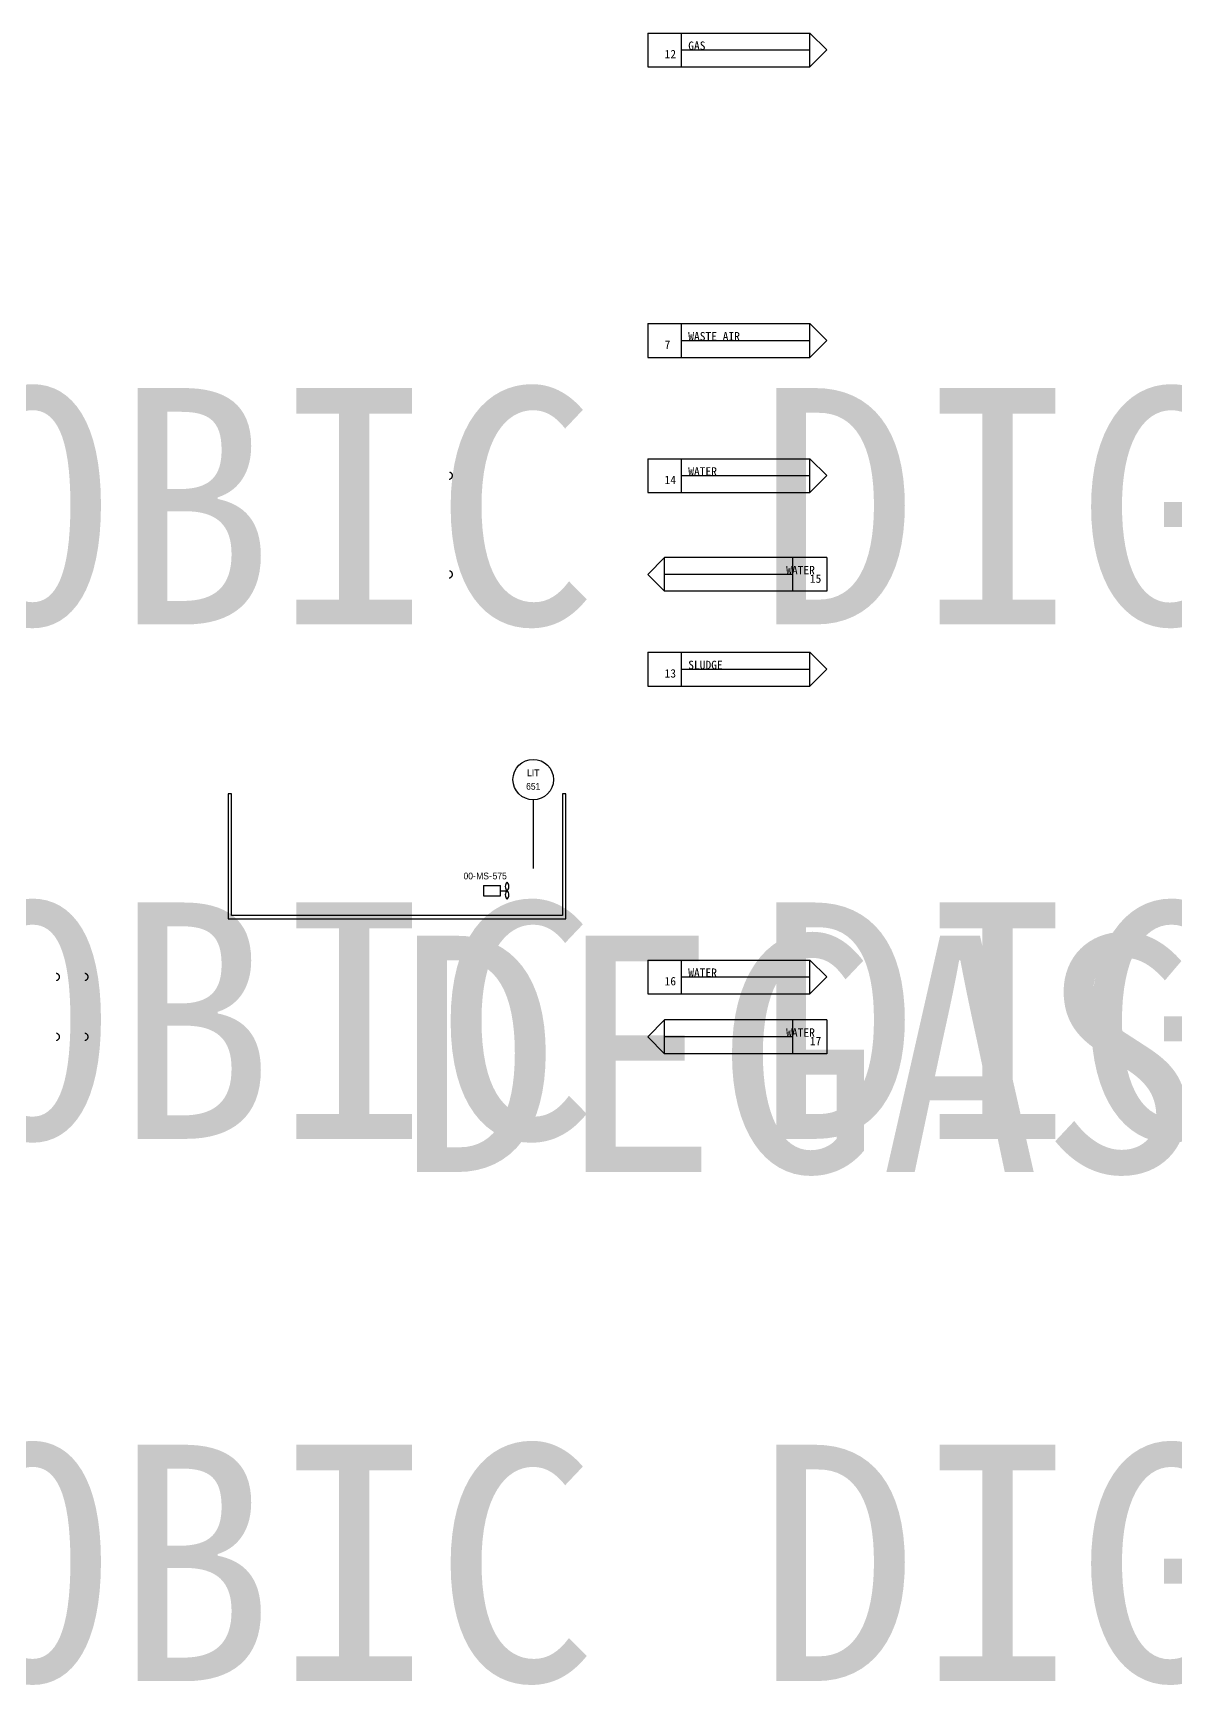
# Model space of a CAD drawing. Header units: millimetres. Extents: x 0 to 12089, y -479 to 374.
# Drawn here: x 9582 to 9920.1, y -300.8 to 188.4 of the extents above; entities that cross this region are included whole.
import ezdxf
from ezdxf.enums import TextEntityAlignment as Align

# ---------------------------------------------------------------- set-up
doc = ezdxf.new("R2018")
doc.units = ezdxf.units.MM
doc.header["$LTSCALE"] = 0.25
doc.set_wipeout_variables(frame=1)
doc.linetypes.add('ACAD_ISO05W100', pattern=[33, 24, -3, 0, -3, 0, -3])
doc.linetypes.add('ACAD_ISO11W100', pattern=[33, 12, -3, 12, -3, 0, -3])
for name, color, linetype, lineweight, true_color in [('air', 80, 'ACAD_ISO11W100', 25, 0x3fff00), ('equipment', 5, 'Continuous', 25, 0x0000ff), ('instrumentation', 7, 'Continuous', 25, 0xffffff), ('sludge', 7, 'ACAD_ISO05W100', 25, 0x261313), ('Text', 7, 'Continuous', 25, 0xffffff), ('unit', 1, 'Continuous', 25, 0xff0000)]:
    doc.layers.add(name, color=color, linetype=linetype, lineweight=lineweight, true_color=true_color)
doc.styles.add('Organica', font='arial.ttf')
doc.styles.get("Standard").update_dxf_attribs({"font": 'arial.ttf'})

# ---------------------------------------------------------------- blocks, each defined once
blk = doc.blocks.new('break')
blk.add_arc((0, 0), 1, 270, 90)
blk.add_wipeout([(-0.12, -0.11), (-0.12, -0.89), (0, -1), (0.12, -0.89), (0.12, -0.11), (0, 0)])
blk.add_wipeout([(-0.12, 0.11), (-0.12, 0.89), (0, 1), (0.12, 0.89), (0.12, 0.11), (0, 0)])
blk = doc.blocks.new('digester')
at = {"style": 'Organica', "flags": 1}
for tag, p in [('HEIGHT', (0.02, -15.19)), ('DIAMETER', (0.14, -18.37)), ('LIQUIDLEVEL', (-0.01, -21.64)), ('VOLUME', (0.02, -24.88))]:
    blk.add_attdef(tag, text='', height=2, dxfattribs=at).set_placement(p, align=Align.MIDDLE_CENTER)
at = {"layer": 'Text', "lineweight": 30, "flags": 106}
blk.add_attdef('NAME1', text='', height=2.5, dxfattribs=at).set_placement((0, -8), align=Align.MIDDLE_CENTER)
blk = doc.blocks.new('*U218')
at = {"color": 4, "lineweight": 25, "ltscale": 0.25}
blk.add_line((0, 11), (0, -9.34), dxfattribs=at)
at = {"color": 4}
blk.add_circle((0, 17), 6, dxfattribs=at)
at = {"style": 'Organica', "width": 0.9}
for tag, flags, p in [('EQUIP_TYPE', 9, (31.18, 65.35)), ('AREA_CODE', 9, (31.18, 62.35)), ('NOTE', 9, (31.18, 59.35)), ('NOTE_CHINESE', 9, (31.18, 56.35)), ('MODEL', 9, (31.18, 53.35)), ('MANUFACTURE', 9, (31.18, 50.35)), ('SPECIFICATION', 9, (31.18, 47.35)), ('DI', 9, (31.18, 44.35)), ('DO', 9, (31.18, 41.35)), ('AI', 9, (31.18, 38.35)), ('AO', 9, (31.18, 35.35)), ('PO', 9, (31.18, 29.35)), ('PB', 9, (31.18, 32.35)), ('PROCESSUNITAREA', 9, (31.18, 26.35)), ('TAG_ID', 8, (0, 19)), ('TAG', 8, (0, 15))]:
    blk.add_attdef(tag, text='', height=2, dxfattribs=dict(at, flags=flags)).set_placement(p, align=Align.MIDDLE_CENTER)
blk = doc.blocks.new('*U489')
at = {"lineweight": 25, "ltscale": 0.25}
for p, q in [((0, 1.5), (5, 1.5)), ((0, 1.5), (0, -1.5)), ((5, -1.5), (5, 1.5)), ((5, 0), (7, 0)), ((0, -1.5), (5, -1.5))]:
    blk.add_line(p, q, dxfattribs=at)
for centre, start, end in [((8.17, 1.24), 133.3642, 226.6358), ((5.83, 1.24), 313.3642, 46.6358), ((8.17, -1.24), 133.3642, 226.6358), ((5.83, -1.24), 313.3642, 46.6358)]:
    blk.add_arc(centre, 1.71, start, end)
at = {"char_height": 2, "width": 5.3402, "attachment_point": 6, "line_spacing_factor": 0.9, "style": 'Organica'}
for insert in [(-2.3, 4.35), (2.5, 4.35)]:
    blk.add_mtext('{\\W0.9;-}', dxfattribs=dict(at, insert=insert))
at = {"style": 'Organica', "flags": 1}
for tag, p in [('EQUIP_TYPE', (24.21, 100.23)), ('NOTE', (24.21, 97.23)), ('NOTE_CHINESE', (24.21, 94.23)), ('MATERIAL_SHAFT', (24.21, 88.13)), ('MATERIAL_BODY', (24.21, 91.13)), ('MATERIAL_BLADE', (24.21, 85.13)), ('POWER_CONSUMED', (24.21, 78.92)), ('POWER_INSTALLED', (24.21, 81.92)), ('MANUFACTURE', (24.21, 72.7)), ('MODEL', (24.21, 75.81)), ('UNIT_TANKW', (24.37, 69.45)), ('UNIT_TANKD', (24.37, 63.45)), ('UNIT_TANKL', (24.37, 66.45)), ('UNIT_TANKV', (24.37, 60.45)), ('SP_TANKW', (24.37, 57.45)), ('SP_TANKL', (24.37, 54.24)), ('SP_TANKD', (24.37, 51.13)), ('SP_TANKV', (24.37, 48.13)), ('STB_DTY', (24.55, 44.95)), ('RUNNINGHOURS', (25.37, 38.97)), ('INSTALLATION', (24.55, 41.95)), ('DI', (25.37, 35.97)), ('DO', (25.37, 32.97)), ('PB', (25.37, 23.97)), ('PO', (25.37, 20.97)), ('PROCESSUNITAREA', (25.37, 13.71)), ('NUMBER_OF_UNIT', (25.37, 17.58))]:
    blk.add_attdef(tag, text='', height=2, dxfattribs=at).set_placement(p, align=Align.MIDDLE_CENTER)
at = {"style": 'Organica', "width": 0.9}
for tag, p in [('AREA_CODE', (-3.1, 4.35)), ('TAG_ID', (1.64, 4.35))]:
    blk.add_attdef(tag, text='', height=2, dxfattribs=at).set_placement(p, align=Align.MIDDLE_RIGHT)
at = {"style": 'Organica', "width": 0.9, "flags": 8}
blk.add_attdef('TAG', text='', height=2, dxfattribs=at).set_placement((4.81, 4.35), align=Align.MIDDLE_CENTER)
blk = doc.blocks.new('RefAR7WasteAir')
at = {"lineweight": 25, "ltscale": 0.25}
for p, q in [((0, 5), (48, 5)), ((0, 5), (0, -5)), ((10, -5), (10, 5)), ((48, -5), (48, 5)), ((48, 5), (53, 0)), ((10, 0), (48, 0)), ((48, -5), (53, 0)), ((0, -5), (48, -5))]:
    blk.add_line(p, q, dxfattribs=at)
at = {"layer": 'Text', "lineweight": 30, "flags": 104}
blk.add_attdef('Name', text='', height=2.5, dxfattribs=at).set_placement((12, 2.5), align=Align.MIDDLE_LEFT)
blk.add_attdef('ID', text='', height=2.5, dxfattribs=at).set_placement((5, 0), align=Align.MIDDLE_CENTER)
blk = doc.blocks.new('RefAR12Gas')
at = {"lineweight": 25, "ltscale": 0.25}
for p, q in [((0, 5), (48, 5)), ((0, 5), (0, -5)), ((10, -5), (10, 5)), ((48, -5), (48, 5)), ((48, 5), (53, 0)), ((10, 0), (48, 0)), ((48, -5), (53, 0)), ((0, -5), (48, -5))]:
    blk.add_line(p, q, dxfattribs=at)
at = {"layer": 'Text', "lineweight": 30, "flags": 104}
blk.add_attdef('Name', text='', height=2.5, dxfattribs=at).set_placement((12, 2.5), align=Align.MIDDLE_LEFT)
blk.add_attdef('ID', text='', height=2.5, dxfattribs=at).set_placement((5, 0), align=Align.MIDDLE_CENTER)
blk = doc.blocks.new('RefAR13Sludge')
at = {"lineweight": 25, "ltscale": 0.25}
for p, q in [((0, 5), (48, 5)), ((0, 5), (0, -5)), ((10, -5), (10, 5)), ((48, -5), (48, 5)), ((48, 5), (53, 0)), ((10, 0), (48, 0)), ((48, -5), (53, 0)), ((0, -5), (48, -5))]:
    blk.add_line(p, q, dxfattribs=at)
at = {"layer": 'Text', "lineweight": 30, "flags": 104}
blk.add_attdef('Name', text='', height=2.5, dxfattribs=at).set_placement((12, 2.5), align=Align.MIDDLE_LEFT)
blk.add_attdef('ID', text='', height=2.5, dxfattribs=at).set_placement((5, 0), align=Align.MIDDLE_CENTER)
blk = doc.blocks.new('RefAR14Water')
at = {"lineweight": 25, "ltscale": 0.25}
for p, q in [((0, 5), (48, 5)), ((0, 5), (0, -5)), ((10, -5), (10, 5)), ((48, -5), (48, 5)), ((48, 5), (53, 0)), ((10, 0), (48, 0)), ((48, -5), (53, 0)), ((0, -5), (48, -5))]:
    blk.add_line(p, q, dxfattribs=at)
at = {"layer": 'Text', "lineweight": 30, "flags": 104}
blk.add_attdef('Name', text='', height=2.5, dxfattribs=at).set_placement((12, 2.5), align=Align.MIDDLE_LEFT)
blk.add_attdef('ID', text='', height=2.5, dxfattribs=at).set_placement((5, 0), align=Align.MIDDLE_CENTER)
blk = doc.blocks.new('RefAL15Water')
at = {"lineweight": 25, "ltscale": 0.25}
for p, q in [((-48, 5), (-53, 0)), ((0, 5), (-48, 5)), ((-48, -5), (-48, 5)), ((-10, -5), (-10, 5)), ((0, 5), (0, -5)), ((-10, 0), (-48, 0)), ((-48, -5), (-53, 0)), ((0, -5), (-48, -5))]:
    blk.add_line(p, q, dxfattribs=at)
at = {"layer": 'Text', "lineweight": 30, "flags": 104}
blk.add_attdef('Name', text='', height=2.5, dxfattribs=at).set_placement((-12, 2.5), align=Align.MIDDLE_RIGHT)
blk.add_attdef('ID', text='', height=2.5, dxfattribs=at).set_placement((-5, 0), align=Align.MIDDLE_CENTER)
blk = doc.blocks.new('RefAR16Water')
at = {"lineweight": 25, "ltscale": 0.25}
for p, q in [((0, 5), (48, 5)), ((0, 5), (0, -5)), ((10, -5), (10, 5)), ((48, -5), (48, 5)), ((48, 5), (53, 0)), ((10, 0), (48, 0)), ((48, -5), (53, 0)), ((0, -5), (48, -5))]:
    blk.add_line(p, q, dxfattribs=at)
at = {"layer": 'Text', "lineweight": 30, "flags": 104}
blk.add_attdef('Name', text='', height=2.5, dxfattribs=at).set_placement((12, 2.5), align=Align.MIDDLE_LEFT)
blk.add_attdef('ID', text='', height=2.5, dxfattribs=at).set_placement((5, 0), align=Align.MIDDLE_CENTER)
blk = doc.blocks.new('RefAL17Water')
at = {"lineweight": 25, "ltscale": 0.25}
for p, q in [((-48, 5), (-53, 0)), ((0, 5), (-48, 5)), ((-48, -5), (-48, 5)), ((-10, -5), (-10, 5)), ((0, 5), (0, -5)), ((-10, 0), (-48, 0)), ((-48, -5), (-53, 0)), ((0, -5), (-48, -5))]:
    blk.add_line(p, q, dxfattribs=at)
at = {"layer": 'Text', "lineweight": 30, "flags": 104}
blk.add_attdef('Name', text='', height=2.5, dxfattribs=at).set_placement((-12, 2.5), align=Align.MIDDLE_RIGHT)
blk.add_attdef('ID', text='', height=2.5, dxfattribs=at).set_placement((-5, 0), align=Align.MIDDLE_CENTER)
blk = doc.blocks.new('*U523')
at = {"lineweight": 25, "ltscale": 0.25, "flags": 128}
blk.add_lwpolyline([(0, 37), (0, 0), (100, 0), (100, 37), (99, 37), (99, 1), (1, 1), (1, 37)], close=True, dxfattribs=at)
at = {"style": 'Organica', "flags": 1}
for tag, p in [('WIDTH', (-11.4, 38.99)), ('HEIGHT', (-11.4, 36.04)), ('LIQUIDLEVEL', (-11.4, 29.93)), ('LENGTH', (-11.4, 33.02)), ('VOLUME', (-11.4, 26.97))]:
    blk.add_attdef(tag, text='', height=2, dxfattribs=at).set_placement(p, align=Align.MIDDLE_CENTER)
at = {"layer": 'Text', "lineweight": 30, "flags": 104}
blk.add_attdef('NAME1', text='', height=2.5, dxfattribs=at).set_placement((50, -5), align=Align.MIDDLE_CENTER)

msp = doc.modelspace()

# ---------------------------------------------------------------- block references
ref = msp.add_blockref('RefAR12Gas', (9764, 183.37))
lines = msp.add_mtext('12', dxfattribs={"layer": 'Text', "insert": (9769, 183.37), "char_height": 2.5, "attachment_point": 1})
ref.add_attrib('ID', '', (9769, 183.37), dxfattribs={"flags": 104}).embed_mtext(lines)
lines = msp.add_mtext('GAS', dxfattribs={"layer": 'Text', "insert": (9776, 185.87), "char_height": 2.5, "attachment_point": 1})
ref.add_attrib('Name', '', (9776, 185.87), dxfattribs={"flags": 104}).embed_mtext(lines)
ref = msp.add_blockref('RefAR7WasteAir', (9764, 97.32))
lines = msp.add_mtext('7', dxfattribs={"layer": 'Text', "insert": (9769, 97.32), "char_height": 2.5, "attachment_point": 1})
ref.add_attrib('ID', '', (9769, 97.32), dxfattribs={"flags": 104}).embed_mtext(lines)
lines = msp.add_mtext('WASTE AIR', dxfattribs={"layer": 'Text', "insert": (9776, 99.82), "char_height": 2.5, "attachment_point": 1})
ref.add_attrib('Name', '', (9776, 99.82), dxfattribs={"flags": 104}).embed_mtext(lines)
ref = msp.add_blockref('RefAR14Water', (9764, 57.3))
lines = msp.add_mtext('14', dxfattribs={"layer": 'Text', "insert": (9769, 57.3), "char_height": 2.5, "attachment_point": 1})
ref.add_attrib('ID', '', (9769, 57.3), dxfattribs={"flags": 104}).embed_mtext(lines)
lines = msp.add_mtext('WATER', dxfattribs={"layer": 'Text', "insert": (9776, 59.8), "char_height": 2.5, "attachment_point": 1})
ref.add_attrib('Name', '', (9776, 59.8), dxfattribs={"flags": 104}).embed_mtext(lines)
ref = msp.add_blockref('RefAL15Water', (9817, 28.07))
lines = msp.add_mtext('15', dxfattribs={"layer": 'Text', "insert": (9812, 28.07), "char_height": 2.5, "attachment_point": 1})
ref.add_attrib('ID', '', (9812, 28.07), dxfattribs={"flags": 104}).embed_mtext(lines)
lines = msp.add_mtext('WATER', dxfattribs={"layer": 'Text', "insert": (9805, 30.57), "char_height": 2.5, "attachment_point": 1})
ref.add_attrib('Name', '', (9805, 30.57), dxfattribs={"flags": 104}).embed_mtext(lines)
ref = msp.add_blockref('RefAR13Sludge', (9764, 0))
lines = msp.add_mtext('13', dxfattribs={"layer": 'Text', "insert": (9769, 0), "char_height": 2.5, "attachment_point": 1})
ref.add_attrib('ID', '', (9769, 0), dxfattribs={"flags": 104}).embed_mtext(lines)
lines = msp.add_mtext('SLUDGE', dxfattribs={"layer": 'Text', "insert": (9776, 2.5), "char_height": 2.5, "attachment_point": 1})
ref.add_attrib('Name', '', (9776, 2.5), dxfattribs={"flags": 104}).embed_mtext(lines)
ref = msp.add_blockref('RefAR16Water', (9764, -91.14))
lines = msp.add_mtext('16', dxfattribs={"layer": 'Text', "insert": (9769, -91.14), "char_height": 2.5, "attachment_point": 1})
ref.add_attrib('ID', '', (9769, -91.14), dxfattribs={"flags": 104}).embed_mtext(lines)
lines = msp.add_mtext('WATER', dxfattribs={"layer": 'Text', "insert": (9776, -88.64), "char_height": 2.5, "attachment_point": 1})
ref.add_attrib('Name', '', (9776, -88.64), dxfattribs={"flags": 104}).embed_mtext(lines)
ref = msp.add_blockref('RefAL17Water', (9817, -108.87))
lines = msp.add_mtext('17', dxfattribs={"layer": 'Text', "insert": (9812, -108.87), "char_height": 2.5, "attachment_point": 1})
ref.add_attrib('ID', '', (9812, -108.87), dxfattribs={"flags": 104}).embed_mtext(lines)
lines = msp.add_mtext('WATER', dxfattribs={"layer": 'Text', "insert": (9805, -106.37), "char_height": 2.5, "attachment_point": 1})
ref.add_attrib('Name', '', (9805, -106.37), dxfattribs={"flags": 104}).embed_mtext(lines)
at = {"layer": 'air'}
for p in [(9705.2, 57.3), (9705.2, 28.07)]:
    msp.add_blockref('break', p, dxfattribs=at)
at = {"layer": 'equipment'}
ref = msp.add_blockref('*U489', (9715.37, -65.6), dxfattribs=at)
ref.add_attrib('TAG', '575', dxfattribs={"layer": '0', "height": 2, "style": 'Organica', "width": 0.9}).set_placement((9720.18, -61.24), align=Align.MIDDLE_CENTER)
ref.add_attrib('AREA_CODE', '00', dxfattribs={"layer": '0', "height": 2, "style": 'Organica', "width": 0.9}).set_placement((9712.27, -61.24), align=Align.MIDDLE_RIGHT)
ref.add_attrib('TAG_ID', 'MS', dxfattribs={"layer": '0', "height": 2, "style": 'Organica', "width": 0.9}).set_placement((9717, -61.24), align=Align.MIDDLE_RIGHT)
at = {"layer": 'instrumentation'}
ref = msp.add_blockref('*U218', (9730.11, -49.71), dxfattribs=at)
ref.add_attrib('TAG', '651', dxfattribs={"layer": '0', "height": 2, "style": 'Organica', "width": 0.9}).set_placement((9730.11, -34.71), align=Align.MIDDLE_CENTER)
ref.add_attrib('TAG_ID', 'LIT', dxfattribs={"layer": '0', "height": 2, "style": 'Organica', "width": 0.9}).set_placement((9730.11, -30.71), align=Align.MIDDLE_CENTER)
at = {"layer": 'sludge'}
for p in [(9588.87, -91.14), (9597.33, -91.14), (9588.87, -108.87), (9597.33, -108.87)]:
    msp.add_blockref('break', p, dxfattribs=at)
at = {"layer": 'unit'}
ref = msp.add_blockref('*U523', (9639.81, -73.92), dxfattribs=at)
lines = msp.add_mtext('DEGASIFICATION TANK', dxfattribs={"layer": 'Text', "insert": (9689.81, -78.92), "char_height": 70, "attachment_point": 1})
ref.add_attrib('NAME1', '', (9689.81, -78.92), dxfattribs={"flags": 104}).embed_mtext(lines)
ref = msp.add_blockref('digester', (9319.94, -221.66), dxfattribs=at)
lines = msp.add_mtext('ANAEROBIC DIGESTER', dxfattribs={"layer": 'Text', "insert": (9319.94, -229.66), "char_height": 70, "attachment_point": 1})
ref.add_attrib('NAME1', '', (9319.94, -229.66), dxfattribs={"flags": 104}).embed_mtext(lines)

# ---------------------------------------------------------------- next in the draw order: block references
ref = msp.add_blockref('digester', (9319.94, 91.25), dxfattribs=at)
lines = msp.add_mtext('ANAEROBIC DIGESTER', dxfattribs={"layer": 'Text', "insert": (9319.94, 83.25), "char_height": 70, "attachment_point": 1})
ref.add_attrib('NAME1', '', (9319.94, 83.25), dxfattribs={"flags": 104}).embed_mtext(lines)
ref = msp.add_blockref('digester', (9319.94, -61.09), dxfattribs=at)
lines = msp.add_mtext('ANAEROBIC DIGESTER', dxfattribs={"layer": 'Text', "insert": (9319.94, -69.09), "char_height": 70, "attachment_point": 1})
ref.add_attrib('NAME1', '', (9319.94, -69.09), dxfattribs={"flags": 104}).embed_mtext(lines)

doc.saveas('drawing.dxf')
